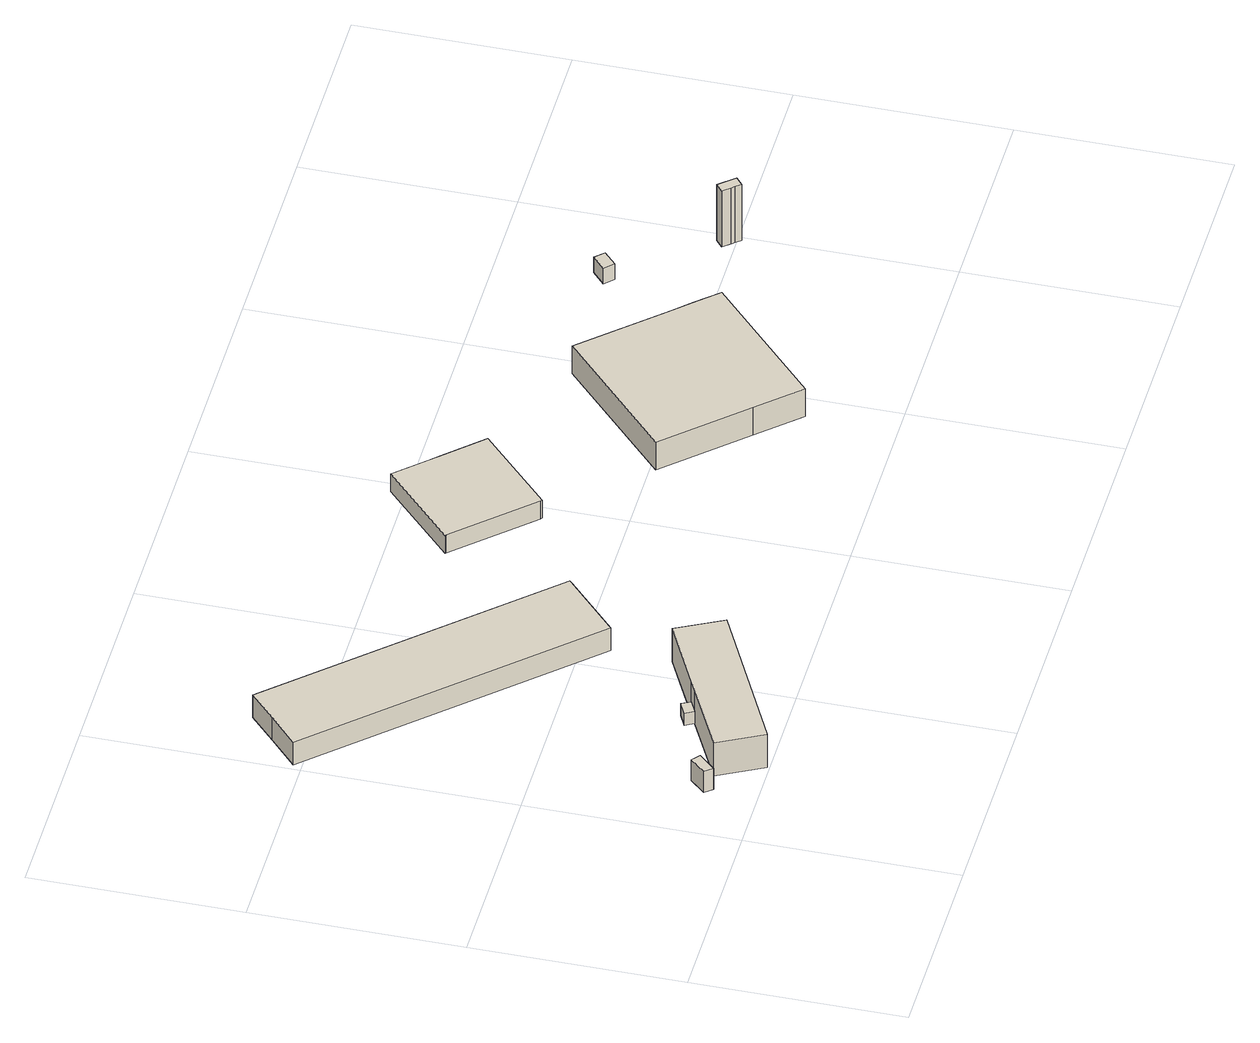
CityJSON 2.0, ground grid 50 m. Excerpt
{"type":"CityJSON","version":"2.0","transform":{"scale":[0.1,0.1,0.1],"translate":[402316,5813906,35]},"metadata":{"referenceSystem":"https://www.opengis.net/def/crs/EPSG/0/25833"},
"CityObjects":{
"building1":{"type":"Building","attributes":{"Gemeindeschluessel":"11000009","BezugspunktDach":"2200","function":"51009_1610","measuredHeight":5.99,"storeysAboveGround":0},"address":[{"country":"Germany","locality":"Berlin"}],"geometry":[{"type":"Solid","lod":"1","boundaries":[[[[0,1,2,3]],[[4,5,6,7]],[[4,7,3,2]],[[5,4,2,1]],[[6,5,1,0]],[[7,6,0,3]]]]}]},
"building2":{"type":"Building","attributes":{"Gemeindeschluessel":"11000009","BezugspunktDach":"2200","function":"51009_1610","measuredHeight":3.48,"storeysAboveGround":0},"address":[{"country":"Germany","locality":"Berlin"}],"geometry":[{"type":"Solid","lod":"1","boundaries":[[[[8,9,10,11]],[[12,13,14,15]],[[12,15,11,10]],[[13,12,10,9]],[[14,13,9,8]],[[15,14,8,11]]]]}]},
"building3":{"type":"Building","attributes":{"Gemeindeschluessel":"11000009","BezugspunktDach":"2200","function":"31001_2000","measuredHeight":9.43,"storeysAboveGround":3},"address":[{"country":"Germany","locality":"Berlin","thoroughfareNumber":"325 (82)","thoroughfareName":"Köpenicker Straße"}],"geometry":[{"type":"Solid","lod":"1","boundaries":[[[[16,17,18,19,20,21]],[[22,23,24,25,26,27]],[[22,27,21,20]],[[23,22,20,19]],[[24,23,19,18]],[[25,24,18,17]],[[26,25,17,16]],[[27,26,16,21]]]]}]},
"building4":{"type":"Building","attributes":{"Gemeindeschluessel":"11000009","BezugspunktDach":"2200","function":"31001_2000","measuredHeight":7.3,"storeysAboveGround":1},"address":[{"country":"Germany","locality":"Berlin","thoroughfareNumber":"325 (78)","thoroughfareName":"Köpenicker Straße"}],"geometry":[{"type":"Solid","lod":"1","boundaries":[[[[28,29,30,31,32,33]],[[34,35,36,37,38,39]],[[34,39,33,32]],[[35,34,32,31]],[[36,35,31,30]],[[37,36,30,29]],[[38,37,29,28]],[[39,38,28,33]]]]}]},
"building5":{"type":"Building","attributes":{"Gemeindeschluessel":"11000009","BezugspunktDach":"2200","function":"31001_2000","measuredHeight":5.19,"storeysAboveGround":1},"address":[{"country":"Germany","locality":"Berlin","thoroughfareNumber":"325 (28)","thoroughfareName":"Köpenicker Straße"}],"geometry":[{"type":"Solid","lod":"1","boundaries":[[[[40,41,42,43,44,45,46,47,48,49]],[[50,51,52,53,54,55,56,57,58,59]],[[50,59,49,48]],[[51,50,48,47]],[[52,51,47,46]],[[53,52,46,45]],[[54,53,45,44]],[[55,54,44,43]],[[56,55,43,42]],[[57,56,42,41]],[[58,57,41,40]],[[59,58,40,49]]]]}]},
"building6":{"type":"Building","attributes":{"Gemeindeschluessel":"11000009","BezugspunktDach":"2200","function":"31001_2000","measuredHeight":7.96,"storeysAboveGround":1},"address":[{"country":"Germany","locality":"Berlin","thoroughfareNumber":"325 (36)","thoroughfareName":"Köpenicker Straße"}],"geometry":[{"type":"Solid","lod":"1","boundaries":[[[[60,61,62,63,64,65,66]],[[67,68,69,70,71,72,73]],[[67,73,66,65]],[[68,67,65,64]],[[69,68,64,63]],[[70,69,63,62]],[[71,70,62,61]],[[72,71,61,60]],[[73,72,60,66]]]]}]},
"building7":{"type":"Building","attributes":{"Gemeindeschluessel":"11000009","BezugspunktDach":"2200","function":"51009_1610","measuredHeight":4.82,"storeysAboveGround":0},"address":[{"country":"Germany","locality":"Berlin"}],"geometry":[{"type":"Solid","lod":"1","boundaries":[[[[74,75,76,77]],[[78,79,69,68]],[[78,68,77,76]],[[79,78,76,75]],[[69,79,75,74]],[[68,69,74,77]]]]}]},
"building8":{"type":"Building","attributes":{"Gemeindeschluessel":"11000009","BezugspunktDach":"2200","function":"51009_1610","measuredHeight":4.32,"storeysAboveGround":0},"address":[{"country":"Germany","locality":"Berlin"}],"geometry":[{"type":"Solid","lod":"1","boundaries":[[[[80,81,82,83]],[[84,85,86,87]],[[84,87,83,82]],[[85,84,82,81]],[[86,85,81,80]],[[87,86,80,83]]]]}]},
"building9":{"type":"Building","attributes":{"Gemeindeschluessel":"11000009","BezugspunktDach":"2200","function":"31001_2000","measuredHeight":16.14,"storeysAboveGround":1},"address":[{"country":"Germany","locality":"Berlin","thoroughfareNumber":"325 (43)","thoroughfareName":"Köpenicker Straße"}],"geometry":[{"type":"Solid","lod":"1","boundaries":[[[[88,89,90,91,92,93]],[[94,95,96,97,98,99]],[[94,99,93,92]],[[95,94,92,91]],[[96,95,91,90]],[[97,96,90,89]],[[98,97,89,88]],[[99,98,88,93]]]]}]}
},
"vertices":[
[147,101,72],[183,140,72],[164,156,72],[131,119,72],[164,156,12],[183,140,12],[147,101,12],[131,119,12],
[355,195,47],[385,210,47],[374,231,47],[343,215,47],[374,231,12],[385,210,12],[355,195,12],[343,215,12],
[249,4,106],[607,184,106],[550,294,106],[385,210,106],[355,195,106],[192,112,106],[355,195,11],[385,210,11],[550,294,11],[607,184,11],[249,4,11],[192,112,11],
[554,434,76],[682,553,76],[689,560,76],[144,1143,76],[80,1084,76],[8,1018,76],[80,1084,11],[144,1143,11],[689,560,11],[682,553,11],[554,434,11],[8,1018,11],
[793,865,61],[956,691,61],[959,688,61],[1136,855,61],[1133,858,61],[1054,941,61],[1032,965,61],[970,1031,61],[967,1034,61],[790,867,61],[967,1034,10],[970,1031,10],[1032,965,10],[1054,941,10],[1133,858,10],[1136,855,10],[959,688,10],[956,691,10],[793,865,10],[790,867,10],
[1346,306,89],[1435,210,89],[1711,467,89],[1664,518,89],[1625,559,89],[1454,743,89],[1178,486,89],[1454,743,10],[1625,559,10],[1664,518,10],[1711,467,10],[1435,210,10],[1346,306,10],[1178,486,10],
[1664,518,58],[1686,539,58],[1648,579,58],[1625,559,58],[1648,579,10],[1686,539,10],
[1788,728,55],[1820,758,55],[1800,779,55],[1767,749,55],[1800,779,11],[1820,758,11],[1788,728,11],[1767,749,11],
[1975,511,165],[1982,503,165],[1991,491,165],[2010,507,165],[1978,544,165],[1960,529,165],[1978,544,4],[2010,507,4],[1991,491,4],[1982,503,4],[1975,511,4],[1960,529,4]
]}
